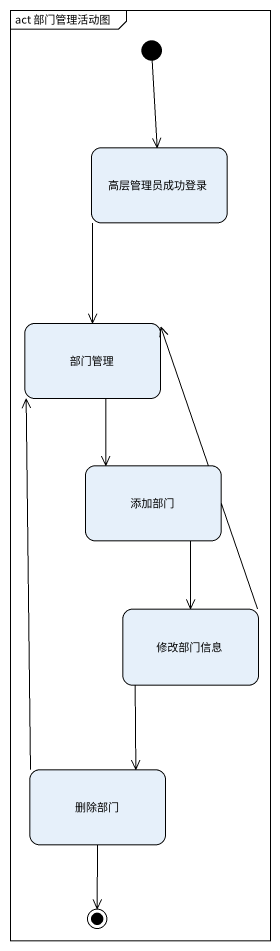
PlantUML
@startuml
mainframe act 部门管理活动图
hide empty description
state 高层管理员成功登录
state 部门管理
state 添加部门
state 修改部门信息
state 删除部门
[*] --> 高层管理员成功登录
高层管理员成功登录 --> 部门管理
部门管理 --> 添加部门
添加部门 --> 修改部门信息
修改部门信息 -up-> 部门管理
修改部门信息 --> 删除部门
删除部门 -up-> 部门管理
删除部门 --> [*]
@enduml
